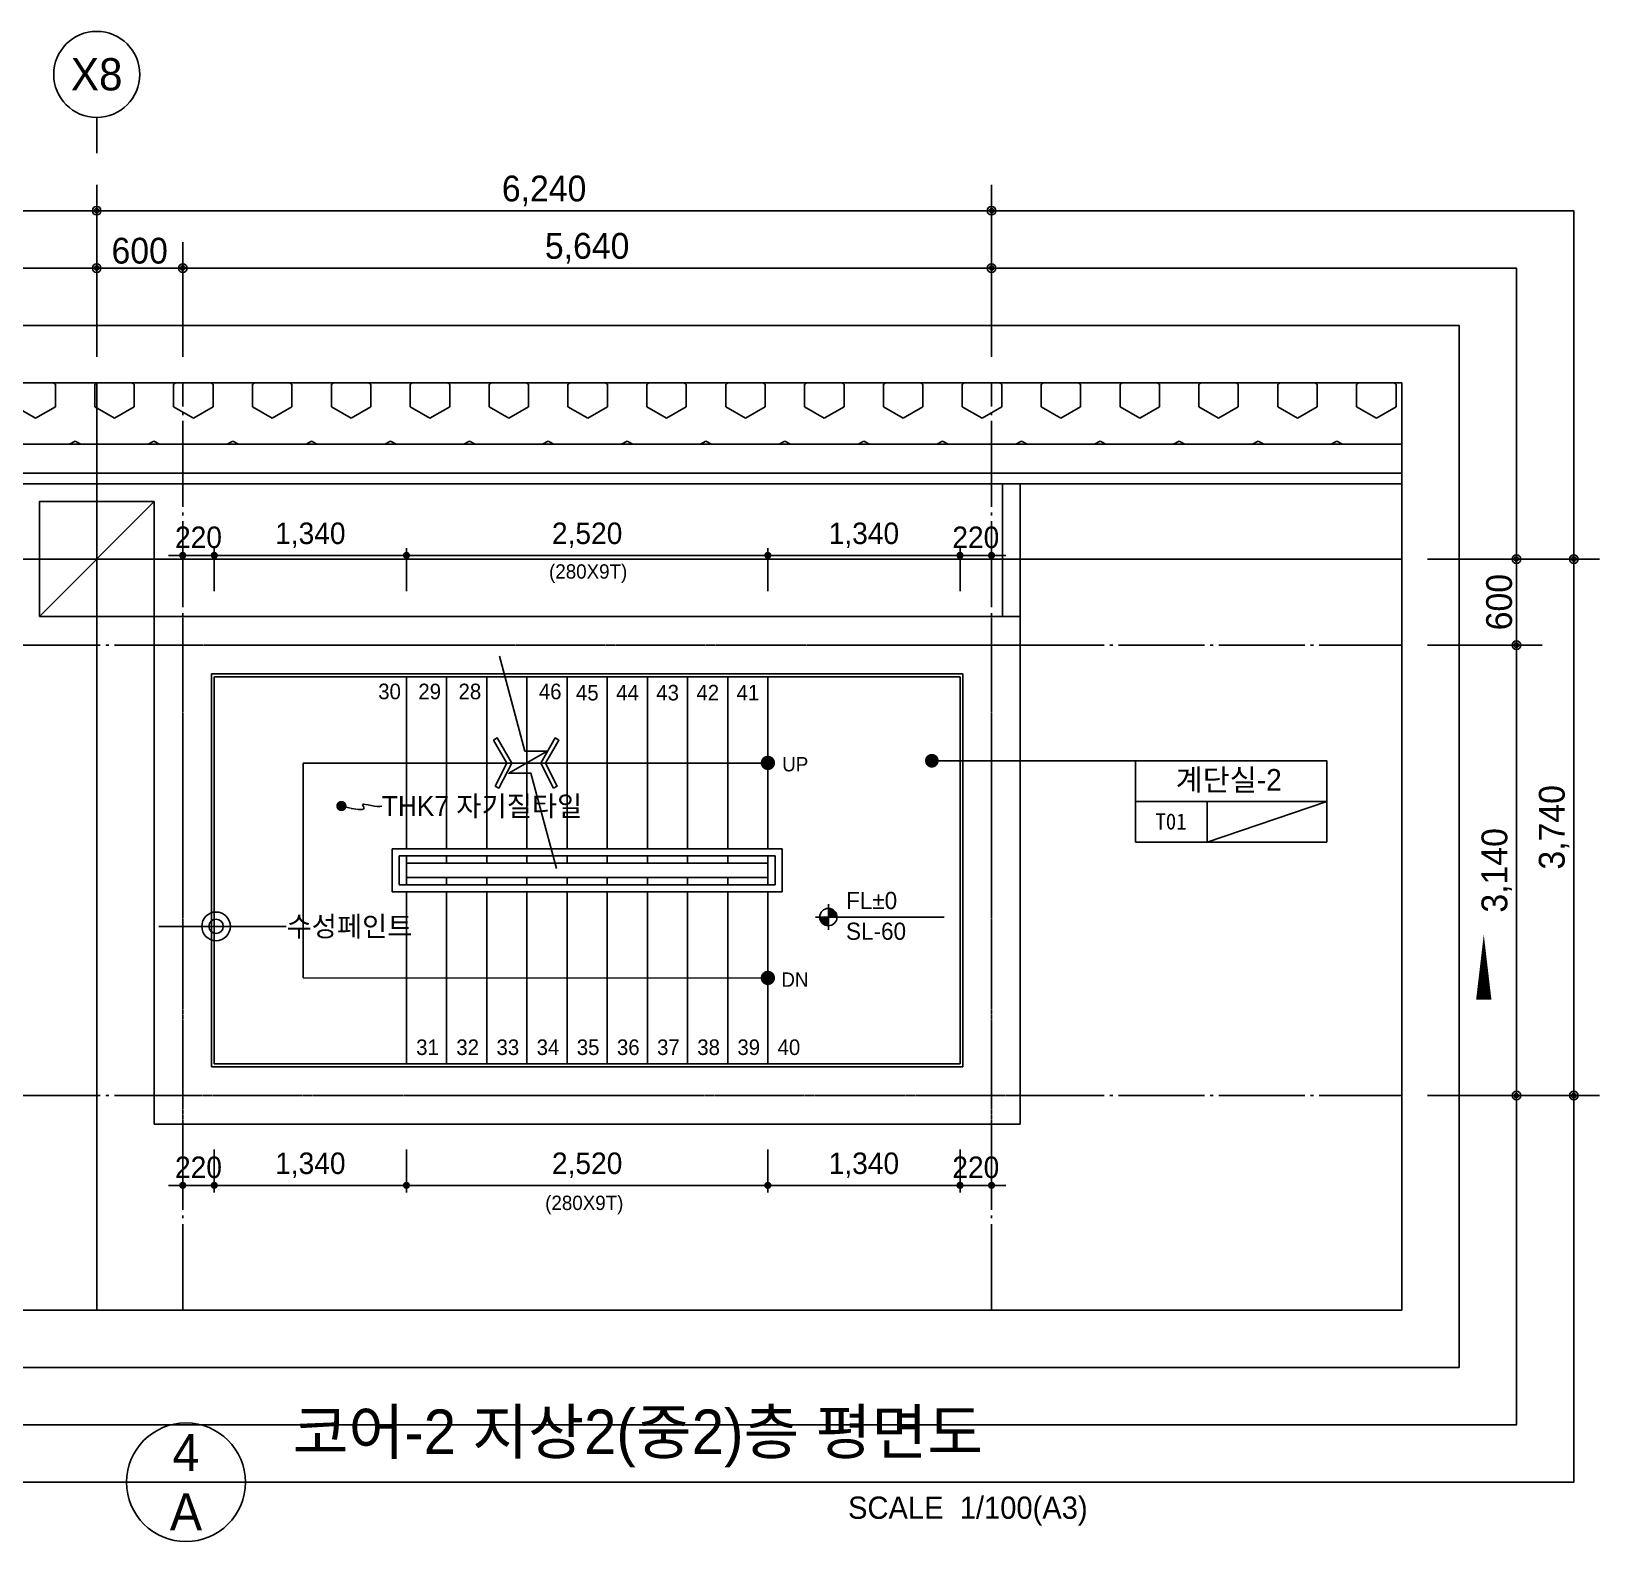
# Model space of a CAD drawing. Header units: millimetres. Extents: x 252711992 to 505989238, y 504776675 to 1009617600.
# Drawn here: x 252987874 to 252998809, y 504805853 to 504816382 of the extents above; entities that cross this region are included whole.
import ezdxf
from ezdxf.enums import TextEntityAlignment as Align
from ezdxf.xclip import XClip

# ---------------------------------------------------------------- set-up
doc = ezdxf.new("R2010")
doc.units = ezdxf.units.MM
doc.header["$XCLIPFRAME"] = 0
doc.linetypes.add('CEN', pattern=[35, 30, -2, 1, -2])
for name, color, linetype in [('$ZCDB_AUDIT_GENERATED_600D18', 7, 'Continuous'), ('0KD DIM', 7, 'Continuous'), ('4A.TEC CEN', 1, 'CEN'), ('4A.TEC CEN 보조1', 14, 'CEN'), ('4A.TEC ELE 4', 9, 'Continuous'), ('4A.TEC IND', 7, 'Continuous'), ('4A.TEC TEXT', 7, 'Continuous'), ('4A.TEC TEXT 1', 3, 'Continuous'), ('4A.TEC TEXT 2', 3, 'Continuous'), ('4A.TEC 기둥', 2, 'Continuous'), ('4A.TEC 마감선 2', 5, 'Continuous'), ('4A.TEC 벽체 1', 2, 'Continuous'), ('4A.TEC 벽체 3', 4, 'Continuous'), ('4A.TEC 심볼', 7, 'Continuous'), ('CEN', 1, 'CEN'), ('LEV', 7, 'Continuous'), ('ROM', 7, 'Continuous'), ('SYM', 1, 'Continuous'), ('TEXT', 7, 'Continuous'), ('㈜SE&C TEXT', 7, 'Continuous'), ('㈜SE&C 패턴 1', 8, 'Continuous')]:
    doc.layers.add(name, color=color, linetype=linetype)
doc.layers.add('DEFPOINT', color=135, linetype='Continuous', plot=False)
doc.styles.add('1', font='')
doc.styles.add('GHS', font='malgun.ttf')
doc.styles.add('나눔고딕', font='')
doc.styles.add('돋움', font='')
doc.styles.add('돋음체', font='')
doc.styles.add('울릉도L', font='')
doc.styles.get('1').set_extended_font_data('DotumChe')
doc.styles.get('나눔고딕').set_extended_font_data('Dotum')
doc.styles.get('돋움').set_extended_font_data('Dotum')
doc.styles.get('돋음체').set_extended_font_data('Dotum')
doc.styles.get('울릉도L').set_extended_font_data('Dotum')
doc.dimstyles.new('DIM_600(외부치수)', dxfattribs={"dimscale": 400, "dimtxt": 3.3, "dimasz": 1, "dimexe": 2, "dimexo": 2, "dimgap": 1, "dimtad": 1, "dimdec": 0, "dimdsep": 46, "dimlunit": 6, "dimtxsty": '나눔고딕', "dimblk1": 'DIMDOT', "dimblk2": 'DIMDOT', "dimsah": 1, "dimcen": 2.5, "dimdle": 1.5, "dimclrd": 8, "dimclre": 8, "dimclrt": 3, "dimadec": 0, "dimazin": 0, "dimtfac": 1, "dimtdec": 0, "dimtix": 1, "dimtmove": 2, "dimatfit": 3, "dimldrblk": 'DIMDOT', "dimfxl": 1, "dimtvp": 1, "dimtolj": 1, "dimtzin": 0, "dimarcsym": 0})
doc.dimstyles.new('DIM_80(외부치수)', dxfattribs={"dimscale": 40, "dimtxt": 3.3, "dimasz": 1, "dimexe": 2, "dimexo": 2, "dimgap": 1, "dimtad": 1, "dimdec": 0, "dimdsep": 46, "dimlunit": 6, "dimtxsty": '돋움', "dimblk1": 'DIMDOT', "dimblk2": 'DIMDOT', "dimsah": 1, "dimcen": 2.5, "dimdle": 1.5, "dimclrd": 1, "dimclre": 7, "dimclrt": 2, "dimadec": 0, "dimazin": 0, "dimtfac": 1, "dimtdec": 0, "dimtix": 1, "dimtmove": 2, "dimatfit": 3, "dimldrblk": 'DIMDOT', "dimfxl": 1, "dimtvp": 1, "dimtolj": 1, "dimtzin": 0, "dimarcsym": 0})
doc.dimstyles.new('KD DIM 1', dxfattribs={"dimscale": 50, "dimtxt": 3, "dimasz": 1, "dimexe": 1, "dimexo": 1, "dimgap": 1, "dimtad": 1, "dimdec": 0, "dimzin": 0, "dimdsep": 46, "dimlunit": 6, "dimtxsty": '돋음체', "dimblk": 'DOT', "dimcen": 3, "dimdle": 1, "dimclrd": 256, "dimclre": 256, "dimclrt": 3, "dimazin": 0, "dimtfac": 1, "dimtdec": 0, "dimtix": 1, "dimtmove": 2, "dimatfit": 3, "dimldrblk": 'OBLIQUE', "dimfxl": 1, "dimtvp": 0.8333, "dimtolj": 1, "dimtzin": 0, "dimarcsym": 0})

# ---------------------------------------------------------------- blocks, each defined once
blk = doc.blocks.new('DIMDOT')
at = {"color": 0}
blk.add_line((-2, 0), (2, 0), dxfattribs=at)
for radius in [0.5, 0.25]:
    blk.add_circle((0, 0), radius, dxfattribs=at)
blk = doc.blocks.new('*D219')
at = {"layer": '$ZCDB_AUDIT_GENERATED_600D18', "color": 8, "lineweight": -2, "transparency": 16777216}
for p, q in [((252988329, 504814112), (252988329, 504815312)), ((252994569, 504814112), (252994569, 504815312)), ((252988389, 504815132), (252994509, 504815132))]:
    blk.add_line(p, q, dxfattribs=at)
at = {"layer": 'Defpoints', "color": 0, "transparency": 16777216}
for p in [(252994569, 504815132), (252988329, 504813932), (252994569, 504813932, 0)]:
    blk.add_point(p, dxfattribs=at)
at = {"layer": '$ZCDB_AUDIT_GENERATED_600D18', "color": 8, "lineweight": -2, "transparency": 16777216, "xscale": 60, "yscale": 60, "zscale": 60, "rotation": 180}
blk.add_blockref('DIMDOT', (252988329, 504815132), dxfattribs=at)
at = {"layer": '$ZCDB_AUDIT_GENERATED_600D18', "color": 8, "lineweight": -2, "transparency": 16777216, "xscale": 60, "yscale": 60, "zscale": 60}
blk.add_blockref('DIMDOT', (252994569, 504815132), dxfattribs=at)
at = {"layer": '$ZCDB_AUDIT_GENERATED_600D18', "color": 3, "transparency": 16777216, "insert": (252991449, 504815270), "char_height": 180, "attachment_point": 5, "style": '나눔고딕'}
blk.add_mtext('\\A1;6,240', dxfattribs=at)
blk = doc.blocks.new('ccs122')
at = {"layer": '4A.TEC 심볼'}
blk.add_line((0, 8), (0, 3), dxfattribs=at)
blk.add_circle((0, 14), 6, dxfattribs=at)
at = {"layer": '4A.TEC TEXT 2', "color": 3, "style": 'GHS'}
blk.add_attdef('NO', text='', height=4.5, dxfattribs=at).set_placement((-0.01, 14.02), align=Align.MIDDLE_CENTER)
blk = doc.blocks.new('*D220')
at = {"layer": '$ZCDB_AUDIT_GENERATED_600D18', "color": 8, "lineweight": -2, "transparency": 16777216}
for p, q in [((252988329, 504814112, 0), (252988329, 504814912, 0)), ((252988929, 504814112, 0), (252988929, 504814912, 0)), ((252988869, 504814732, 0), (252988389, 504814732, 0))]:
    blk.add_line(p, q, dxfattribs=at)
at = {"layer": 'Defpoints', "color": 0, "transparency": 16777216}
for p in [(252988329, 504814732, 0), (252988329, 504813932, 5000), (252988929, 504813932, 0)]:
    blk.add_point(p, dxfattribs=at)
at = {"layer": '$ZCDB_AUDIT_GENERATED_600D18', "color": 8, "lineweight": -2, "transparency": 16777216, "xscale": 60, "yscale": 60, "zscale": 60, "rotation": 180}
blk.add_blockref('DIMDOT', (252988329, 504814732, 0), dxfattribs=at)
at = {"layer": '$ZCDB_AUDIT_GENERATED_600D18', "color": 8, "lineweight": -2, "transparency": 16777216, "xscale": 60, "yscale": 60, "zscale": 60}
blk.add_blockref('DIMDOT', (252988929, 504814732, 0), dxfattribs=at)
at = {"layer": '$ZCDB_AUDIT_GENERATED_600D18', "color": 3, "transparency": 16777216, "insert": (252988629, 504814852, 0), "char_height": 180, "attachment_point": 5, "style": '나눔고딕'}
blk.add_mtext('\\A1;600', dxfattribs=at)
blk = doc.blocks.new('*D218')
at = {"layer": '$ZCDB_AUDIT_GENERATED_600D18', "color": 8, "lineweight": -2, "transparency": 16777216}
for p, q in [((252988929, 504814112, 0), (252988929, 504814912, 0)), ((252994569, 504814112, 0), (252994569, 504814912, 0)), ((252988989, 504814732, 0), (252994509, 504814732, 0))]:
    blk.add_line(p, q, dxfattribs=at)
at = {"layer": 'Defpoints', "color": 0, "transparency": 16777216}
for p in [(252994569, 504814732, 0), (252988929, 504813932, 0), (252994569, 504813932, 47000)]:
    blk.add_point(p, dxfattribs=at)
at = {"layer": '$ZCDB_AUDIT_GENERATED_600D18', "color": 8, "lineweight": -2, "transparency": 16777216, "xscale": 60, "yscale": 60, "zscale": 60, "rotation": 180}
blk.add_blockref('DIMDOT', (252988929, 504814732, 0), dxfattribs=at)
at = {"layer": '$ZCDB_AUDIT_GENERATED_600D18', "color": 8, "lineweight": -2, "transparency": 16777216, "xscale": 60, "yscale": 60, "zscale": 60}
blk.add_blockref('DIMDOT', (252994569, 504814732, 0), dxfattribs=at)
at = {"layer": '$ZCDB_AUDIT_GENERATED_600D18', "color": 3, "transparency": 16777216, "insert": (252991749, 504814870, 0), "char_height": 180, "attachment_point": 5, "style": '나눔고딕'}
blk.add_mtext('\\A1;5,640', dxfattribs=at)
blk = doc.blocks.new('dwgFD3B')
at = {"layer": '4A.TEC CEN', "color": 250, "ltscale": 500}
blk.add_line((49194.51, -103936.83, -3333.33), (358000, -103936.83, -3333.33), dxfattribs=at)
at = {"layer": '4A.TEC CEN', "color": 250, "ltscale": 500, "elevation": -3333.33}
blk.add_lwpolyline([(241807.63, -39163.16), (241807.63, -267000)], dxfattribs=at)
blk = doc.blocks.new('c1')
at = {"layer": '4A.TEC 기둥'}
blk.add_lwpolyline([(1156776, -1012079), (1157576, -1012079), (1157576, -1011279), (1156776, -1011279)], close=True, dxfattribs=at)
at = {"layer": 'DEFPOINT'}
blk.add_line((1156776, -1012079), (1157576, -1011279), dxfattribs=at)
blk = doc.blocks.new('A$C6C9969DE')
at = {"layer": 'ROM', "color": 0, "linetype": 'Continuous'}
for p, q in [((0, 510), (2400, 510)), ((900, 0), (900, 510))]:
    blk.add_line(p, q, dxfattribs=at)
blk.add_lwpolyline([(0, 0), (2400, 0), (2400, 1020), (0, 1020)], close=True, dxfattribs=at)
blk = doc.blocks.new('A$C3A5201BD')
at = {"layer": 'LEV'}
h = blk.add_hatch(color=256, dxfattribs=at)
h.paths.add_polyline_path([(200, 200), (335, 200, 0.414214), (200, 335)])
h.paths.add_polyline_path([(200, 65), (200, 200), (65, 200, 0.414214)])
at = {"layer": 'LEV', "color": 7}
for p, q in [((200, 0), (200, 400)), ((0, 200), (2007, 200)), ((0, 200), (400, 200))]:
    blk.add_line(p, q, dxfattribs=at)
blk.add_circle((200, 200), 135, dxfattribs=at)
blk = doc.blocks.new('A$C12ed4f0f')
at = {"layer": 'CEN'}
blk.add_lwpolyline([(36, 118), (107, 101), (153, 94), (180, 93), (192, 98), (193, 105), (189, 114), (185, 122), (184, 128), (191, 130), (204, 129), (222, 126), (243, 122), (265, 118), (286, 115), (304, 114), (318, 118)], dxfattribs=at)
at = {"layer": '㈜SE&C TEXT', "color": 1, "const_width": 35.9}
blk.add_lwpolyline([(18, 118, -1), (54, 118, -1)], format="xyb", close=True, dxfattribs=at)
at = {"layer": '4A.TEC TEXT', "style": '돋움'}
blk.add_text('THK7 자기질타일', height=140, dxfattribs=at).set_placement((318, 118), align=Align.MIDDLE_LEFT)
blk = doc.blocks.new('_Dot')
at = {"color": 0, "linetype": 'ByBlock', "lineweight": -2}
blk.add_line((-0.5, 0), (-1, 0), dxfattribs=at)
at = {"color": 0, "linetype": 'ByBlock', "const_width": 0.5}
blk.add_lwpolyline([(-0.25, 0, 1), (0.25, 0, 1)], format="xyb", close=True, dxfattribs=at)
blk = doc.blocks.new('*D733')
at = {"layer": '0KD DIM', "lineweight": -2, "transparency": 16777216}
for p, q in [((252990489, 504812479), (252990489, 504812779)), ((252992959, 504812729), (252990539, 504812729)), ((252993009, 504812479), (252993009, 504812779))]:
    blk.add_line(p, q, dxfattribs=at)
at = {"layer": 'Defpoints', "color": 0, "transparency": 16777216}
for p in [(252990489, 504812729), (252990489, 504812429, 0), (252993009, 504812429)]:
    blk.add_point(p, dxfattribs=at)
at = {"layer": '0KD DIM', "lineweight": -2, "transparency": 16777216, "xscale": 50, "yscale": 50, "zscale": 50, "rotation": 180}
blk.add_blockref('_Dot', (252990489, 504812729), dxfattribs=at)
at = {"layer": '0KD DIM', "lineweight": -2, "transparency": 16777216, "xscale": 50, "yscale": 50, "zscale": 50}
blk.add_blockref('_Dot', (252993009, 504812729), dxfattribs=at)
at = {"layer": '0KD DIM', "color": 3, "transparency": 16777216, "insert": (252991749, 504812869), "char_height": 150, "attachment_point": 5, "style": '돋음체'}
blk.add_mtext('\\A1;2,520', dxfattribs=at)
blk = doc.blocks.new('_OBLIQUE')
at = {"color": 0, "linetype": 'ByBlock'}
blk.add_line((-0.5, -0.5), (0.5, 0.5), dxfattribs=at)
blk = doc.blocks.new('*D734')
at = {"layer": '0KD DIM', "lineweight": -2, "transparency": 16777216}
for p, q in [((252993009, 504812479), (252993009, 504812779)), ((252993059, 504812729), (252994299, 504812729)), ((252994349, 504812479), (252994349, 504812779))]:
    blk.add_line(p, q, dxfattribs=at)
at = {"layer": 'Defpoints', "color": 0, "transparency": 16777216}
for p in [(252994349, 504812729), (252993009, 504812429), (252994349, 504812429)]:
    blk.add_point(p, dxfattribs=at)
at = {"layer": '0KD DIM', "lineweight": -2, "transparency": 16777216, "xscale": 50, "yscale": 50, "zscale": 50, "rotation": 180}
blk.add_blockref('_Dot', (252993009, 504812729), dxfattribs=at)
at = {"layer": '0KD DIM', "lineweight": -2, "transparency": 16777216, "xscale": 50, "yscale": 50, "zscale": 50}
blk.add_blockref('_Dot', (252994349, 504812729), dxfattribs=at)
at = {"layer": '0KD DIM', "color": 3, "transparency": 16777216, "insert": (252993679, 504812869), "char_height": 150, "attachment_point": 5, "style": '돋음체'}
blk.add_mtext('\\A1;1,340', dxfattribs=at)
blk = doc.blocks.new('*D735')
at = {"layer": '0KD DIM', "lineweight": -2, "transparency": 16777216}
for p, q in [((252989149, 504812479), (252989149, 504812779)), ((252990439, 504812729), (252989199, 504812729)), ((252990489, 504812479), (252990489, 504812779))]:
    blk.add_line(p, q, dxfattribs=at)
at = {"layer": 'Defpoints', "color": 0, "transparency": 16777216}
for p in [(252989149, 504812729), (252989149, 504812429), (252990489, 504812429)]:
    blk.add_point(p, dxfattribs=at)
at = {"layer": '0KD DIM', "lineweight": -2, "transparency": 16777216, "xscale": 50, "yscale": 50, "zscale": 50, "rotation": 180}
blk.add_blockref('_Dot', (252989149, 504812729), dxfattribs=at)
at = {"layer": '0KD DIM', "lineweight": -2, "transparency": 16777216, "xscale": 50, "yscale": 50, "zscale": 50}
blk.add_blockref('_Dot', (252990489, 504812729), dxfattribs=at)
at = {"layer": '0KD DIM', "color": 3, "transparency": 16777216, "insert": (252989819, 504812869), "char_height": 150, "attachment_point": 5, "style": '돋음체'}
blk.add_mtext('\\A1;1,340', dxfattribs=at)
blk = doc.blocks.new('*D736')
at = {"layer": '0KD DIM', "lineweight": -2, "transparency": 16777216}
for p, q in [((252994299, 504812729), (252994249, 504812729)), ((252994349, 504812479), (252994349, 504812779)), ((252994569, 504812729), (252994349, 504812729)), ((252994569, 504812479), (252994569, 504812779)), ((252994619, 504812729), (252994669, 504812729))]:
    blk.add_line(p, q, dxfattribs=at)
at = {"layer": 'Defpoints', "color": 0, "transparency": 16777216}
for p in [(252994349, 504812729), (252994349, 504812429), (252994569, 504812429)]:
    blk.add_point(p, dxfattribs=at)
at = {"layer": '0KD DIM', "lineweight": -2, "transparency": 16777216, "xscale": 50, "yscale": 50, "zscale": 50}
blk.add_blockref('_Dot', (252994349, 504812729), dxfattribs=at)
at = {"layer": '0KD DIM', "lineweight": -2, "transparency": 16777216, "xscale": 50, "yscale": 50, "zscale": 50, "rotation": 180}
blk.add_blockref('_Dot', (252994569, 504812729), dxfattribs=at)
at = {"layer": '0KD DIM', "color": 3, "transparency": 16777216, "insert": (252994459, 504812854), "char_height": 150, "attachment_point": 5, "style": '돋음체'}
blk.add_mtext('\\A1;220', dxfattribs=at)
blk = doc.blocks.new('*D737')
at = {"layer": '0KD DIM', "lineweight": -2, "transparency": 16777216}
for p, q in [((252988879, 504812729), (252988829, 504812729)), ((252988929, 504812479), (252988929, 504812779)), ((252988929, 504812729), (252989149, 504812729)), ((252989149, 504812479), (252989149, 504812779)), ((252989199, 504812729), (252989249, 504812729))]:
    blk.add_line(p, q, dxfattribs=at)
at = {"layer": 'Defpoints', "color": 0, "transparency": 16777216}
for p in [(252989149, 504812729), (252988929, 504812429), (252989149, 504812429)]:
    blk.add_point(p, dxfattribs=at)
at = {"layer": '0KD DIM', "lineweight": -2, "transparency": 16777216, "xscale": 50, "yscale": 50, "zscale": 50}
blk.add_blockref('_Dot', (252988929, 504812729), dxfattribs=at)
at = {"layer": '0KD DIM', "lineweight": -2, "transparency": 16777216, "xscale": 50, "yscale": 50, "zscale": 50, "rotation": 180}
blk.add_blockref('_Dot', (252989149, 504812729), dxfattribs=at)
at = {"layer": '0KD DIM', "color": 3, "transparency": 16777216, "insert": (252989039, 504812854), "char_height": 150, "attachment_point": 5, "style": '돋음체'}
blk.add_mtext('\\A1;220', dxfattribs=at)
blk = doc.blocks.new('*D851')
at = {"layer": '$ZCDB_AUDIT_GENERATED_600D18', "color": 8, "lineweight": -2, "transparency": 16777216}
for p, q in [((252997609, 504812703), (252998409, 504812703)), ((252998229, 504812643), (252998229, 504812163)), ((252997609, 504812103), (252998409, 504812103))]:
    blk.add_line(p, q, dxfattribs=at)
at = {"layer": 'Defpoints', "color": 0, "transparency": 16777216}
for p in [(252997429, 504812703, 0), (252997429, 504812103, 0), (252998229, 504812103)]:
    blk.add_point(p, dxfattribs=at)
at = {"layer": '$ZCDB_AUDIT_GENERATED_600D18', "color": 8, "lineweight": -2, "transparency": 16777216, "xscale": 60, "yscale": 60, "zscale": 60}
for p, rotation in [((252998229, 504812703), 90), ((252998229, 504812103), 270)]:
    blk.add_blockref('DIMDOT', p, dxfattribs=dict(at, rotation=rotation))
at = {"layer": '$ZCDB_AUDIT_GENERATED_600D18', "color": 3, "transparency": 16777216, "insert": (252998109, 504812403), "char_height": 180, "attachment_point": 5, "rotation": 90, "style": '나눔고딕'}
blk.add_mtext('\\A1;600', dxfattribs=at)
blk = doc.blocks.new('*D852')
at = {"layer": '$ZCDB_AUDIT_GENERATED_600D18', "color": 8, "lineweight": -2, "transparency": 16777216}
for p, q in [((252997609, 504812103), (252998409, 504812103)), ((252998229, 504809023), (252998229, 504812043)), ((252997609, 504808963), (252998409, 504808963))]:
    blk.add_line(p, q, dxfattribs=at)
at = {"layer": 'Defpoints', "color": 0, "transparency": 16777216}
for p in [(252997429, 504812103, 0), (252998229, 504812103), (252997429, 504808963, 0)]:
    blk.add_point(p, dxfattribs=at)
at = {"layer": '$ZCDB_AUDIT_GENERATED_600D18', "color": 8, "lineweight": -2, "transparency": 16777216, "xscale": 60, "yscale": 60, "zscale": 60}
for p, rotation in [((252998229, 504812103), 90), ((252998229, 504808963), 270)]:
    blk.add_blockref('DIMDOT', p, dxfattribs=dict(at, rotation=rotation))
at = {"layer": '$ZCDB_AUDIT_GENERATED_600D18', "color": 3, "transparency": 16777216, "insert": (252998092, 504810533), "char_height": 180, "attachment_point": 5, "rotation": 90, "style": '나눔고딕'}
blk.add_mtext('\\A1;3,140', dxfattribs=at)
blk = doc.blocks.new('*D853')
at = {"layer": '$ZCDB_AUDIT_GENERATED_600D18', "color": 8, "lineweight": -2, "transparency": 16777216}
for p, q in [((252997609, 504812703), (252998809, 504812703)), ((252998629, 504812643), (252998629, 504809023)), ((252997609, 504808963), (252998809, 504808963))]:
    blk.add_line(p, q, dxfattribs=at)
at = {"layer": 'Defpoints', "color": 0, "transparency": 16777216}
for p in [(252997429, 504812703, 0), (252997429, 504808963, 0), (252998629, 504808963)]:
    blk.add_point(p, dxfattribs=at)
at = {"layer": '$ZCDB_AUDIT_GENERATED_600D18', "color": 8, "lineweight": -2, "transparency": 16777216, "xscale": 60, "yscale": 60, "zscale": 60}
for p, rotation in [((252998629, 504812703), 90), ((252998629, 504808963), 270)]:
    blk.add_blockref('DIMDOT', p, dxfattribs=dict(at, rotation=rotation))
at = {"layer": '$ZCDB_AUDIT_GENERATED_600D18', "color": 3, "transparency": 16777216, "insert": (252998492, 504810833), "char_height": 180, "attachment_point": 5, "rotation": 90, "style": '나눔고딕'}
blk.add_mtext('\\A1;3,740', dxfattribs=at)
blk = doc.blocks.new('*D1210')
at = {"layer": '0KD DIM', "lineweight": -2, "transparency": 16777216}
for p, q in [((252990489, 504808587), (252990489, 504808287)), ((252993009, 504808587), (252993009, 504808287)), ((252992959, 504808337), (252990539, 504808337))]:
    blk.add_line(p, q, dxfattribs=at)
at = {"layer": 'Defpoints', "color": 0, "transparency": 16777216}
for p in [(252990489, 504808637, 0), (252993009, 504808637, 5000), (252990489, 504808337)]:
    blk.add_point(p, dxfattribs=at)
at = {"layer": '0KD DIM', "lineweight": -2, "transparency": 16777216, "xscale": 50, "yscale": 50, "zscale": 50, "rotation": 180}
blk.add_blockref('_Dot', (252990489, 504808337), dxfattribs=at)
at = {"layer": '0KD DIM', "lineweight": -2, "transparency": 16777216, "xscale": 50, "yscale": 50, "zscale": 50}
blk.add_blockref('_Dot', (252993009, 504808337), dxfattribs=at)
at = {"layer": '0KD DIM', "color": 3, "transparency": 16777216, "insert": (252991749, 504808477), "char_height": 150, "attachment_point": 5, "style": '돋음체'}
blk.add_mtext('\\A1;2,520', dxfattribs=at)
blk = doc.blocks.new('*D1211')
at = {"layer": '0KD DIM', "lineweight": -2, "transparency": 16777216}
for p, q in [((252993009, 504808587), (252993009, 504808287)), ((252994349, 504808587), (252994349, 504808287)), ((252993059, 504808337), (252994299, 504808337))]:
    blk.add_line(p, q, dxfattribs=at)
at = {"layer": 'Defpoints', "color": 0, "transparency": 16777216}
for p in [(252993009, 504808637, 5000), (252994349, 504808637), (252994349, 504808337)]:
    blk.add_point(p, dxfattribs=at)
at = {"layer": '0KD DIM', "lineweight": -2, "transparency": 16777216, "xscale": 50, "yscale": 50, "zscale": 50, "rotation": 180}
blk.add_blockref('_Dot', (252993009, 504808337), dxfattribs=at)
at = {"layer": '0KD DIM', "lineweight": -2, "transparency": 16777216, "xscale": 50, "yscale": 50, "zscale": 50}
blk.add_blockref('_Dot', (252994349, 504808337), dxfattribs=at)
at = {"layer": '0KD DIM', "color": 3, "transparency": 16777216, "insert": (252993679, 504808477), "char_height": 150, "attachment_point": 5, "style": '돋음체'}
blk.add_mtext('\\A1;1,340', dxfattribs=at)
blk = doc.blocks.new('*D1212')
at = {"layer": '0KD DIM', "lineweight": -2, "transparency": 16777216}
for p, q in [((252989149, 504808587), (252989149, 504808287)), ((252990489, 504808587), (252990489, 504808287)), ((252990439, 504808337), (252989199, 504808337))]:
    blk.add_line(p, q, dxfattribs=at)
at = {"layer": 'Defpoints', "color": 0, "transparency": 16777216}
for p in [(252989149, 504808637), (252990489, 504808637), (252989149, 504808337)]:
    blk.add_point(p, dxfattribs=at)
at = {"layer": '0KD DIM', "lineweight": -2, "transparency": 16777216, "xscale": 50, "yscale": 50, "zscale": 50, "rotation": 180}
blk.add_blockref('_Dot', (252989149, 504808337), dxfattribs=at)
at = {"layer": '0KD DIM', "lineweight": -2, "transparency": 16777216, "xscale": 50, "yscale": 50, "zscale": 50}
blk.add_blockref('_Dot', (252990489, 504808337), dxfattribs=at)
at = {"layer": '0KD DIM', "color": 3, "transparency": 16777216, "insert": (252989819, 504808477), "char_height": 150, "attachment_point": 5, "style": '돋음체'}
blk.add_mtext('\\A1;1,340', dxfattribs=at)
blk = doc.blocks.new('*D1213')
at = {"layer": '0KD DIM', "lineweight": -2, "transparency": 16777216}
for p, q in [((252994349, 504808587), (252994349, 504808287)), ((252994569, 504808587), (252994569, 504808287)), ((252994299, 504808337), (252994249, 504808337)), ((252994569, 504808337), (252994349, 504808337)), ((252994619, 504808337), (252994669, 504808337))]:
    blk.add_line(p, q, dxfattribs=at)
at = {"layer": 'Defpoints', "color": 0, "transparency": 16777216}
for p in [(252994349, 504808637), (252994569, 504808637), (252994349, 504808337)]:
    blk.add_point(p, dxfattribs=at)
at = {"layer": '0KD DIM', "lineweight": -2, "transparency": 16777216, "xscale": 50, "yscale": 50, "zscale": 50}
blk.add_blockref('_Dot', (252994349, 504808337), dxfattribs=at)
at = {"layer": '0KD DIM', "lineweight": -2, "transparency": 16777216, "xscale": 50, "yscale": 50, "zscale": 50, "rotation": 180}
blk.add_blockref('_Dot', (252994569, 504808337), dxfattribs=at)
at = {"layer": '0KD DIM', "color": 3, "transparency": 16777216, "insert": (252994459, 504808462), "char_height": 150, "attachment_point": 5, "style": '돋음체'}
blk.add_mtext('\\A1;220', dxfattribs=at)
blk = doc.blocks.new('*D1214')
at = {"layer": '0KD DIM', "lineweight": -2, "transparency": 16777216}
for p, q in [((252988929, 504808587), (252988929, 504808287)), ((252989149, 504808587), (252989149, 504808287)), ((252988879, 504808337), (252988829, 504808337)), ((252988929, 504808337), (252989149, 504808337)), ((252989199, 504808337), (252989249, 504808337))]:
    blk.add_line(p, q, dxfattribs=at)
at = {"layer": 'Defpoints', "color": 0, "transparency": 16777216}
for p in [(252988929, 504808637), (252989149, 504808637), (252989149, 504808337)]:
    blk.add_point(p, dxfattribs=at)
at = {"layer": '0KD DIM', "lineweight": -2, "transparency": 16777216, "xscale": 50, "yscale": 50, "zscale": 50}
blk.add_blockref('_Dot', (252988929, 504808337), dxfattribs=at)
at = {"layer": '0KD DIM', "lineweight": -2, "transparency": 16777216, "xscale": 50, "yscale": 50, "zscale": 50, "rotation": 180}
blk.add_blockref('_Dot', (252989149, 504808337), dxfattribs=at)
at = {"layer": '0KD DIM', "color": 3, "transparency": 16777216, "insert": (252989039, 504808462), "char_height": 150, "attachment_point": 5, "style": '돋음체'}
blk.add_mtext('\\A1;220', dxfattribs=at)
blk = doc.blocks.new('A$C3bbbb777')
at = {"layer": '4A.TEC TEXT', "style": '돋움'}
blk.add_text('수성페인트', height=140, dxfattribs=at).set_placement((491, 110), align=Align.MIDDLE_LEFT)
at = {"layer": '㈜SE&C TEXT', "color": 1}
blk.add_leader([(0, 110, 0), (488, 110)], dimstyle='DIM_80(외부치수)', override={"dimasz": 5, "dimtad": 0}, dxfattribs=at)

msp = doc.modelspace()

# ---------------------------------------------------------------- hatches: boundary and pattern name
at = {"layer": '㈜SE&C 패턴 1'}
h = msp.add_hatch(dxfattribs=at)
h.set_pattern_fill('ANSI31', color=253, scale=50, angle=270, style=0)
h.set_pattern_definition([(270, (244733924.37, 507124687.6), (274.963066, 1e-11), [158.75, -317.5]), (30, (244733924.37, 507124687.6), (-137.481533, 238.125), [158.75, -317.5]), (330, (244733924.37, 507124528.84), (137.481533, 238.125), [158.75, -317.5])])
h.paths.add_polyline_path([(252997429.04, 504813503.18), (252997429.04, 504813932.16), (252985654.04, 504813932.16), (252985654.04, 504813503.18)])

# ---------------------------------------------------------------- linework, layer by layer
msp.add_line((252996073.03, 504810730.34), (252996906.36, 504811013.67))
at = {"elevation": -4999.55, "flags": 128}
for points in [[(252997429.04, 504813503.18), (252985654.04, 504813503.18)], [(252997429.04, 504813303.18), (252985654.04, 504813303.18)]]:
    msp.add_lwpolyline(points, dxfattribs=at)
at = {"layer": '4A.TEC CEN', "ltscale": 20}
for p, q in [((252988929.24, 504807467.16), (252988929.24, 504813932.16)), ((252994569.24, 504807467.16), (252994569.24, 504813932.16)), ((252985654.04, 504812103.18), (252997429.04, 504812103.18)), ((252985654.04, 504808963.18), (252997429.04, 504808963.18))]:
    msp.add_line(p, q, dxfattribs=at)
at = {"layer": '4A.TEC CEN 보조1'}
for p, q in [((252988929.24, 504808763.18, -4999.55), (252988929.24, 504812303.18, -4999.55)), ((252994569.24, 504808763.18, -4999.55), (252994569.24, 504812303.18, -4999.55)), ((252988729.24, 504812103.18, -4999.55), (252994769.24, 504812103.18, -4999.55)), ((252994769.24, 504808963.18, -4999.55), (252988729.24, 504808963.18, -4999.55))]:
    msp.add_line(p, q, dxfattribs=at)
at = {"layer": '4A.TEC ELE 4', "color": 8, "ltscale": 0.3}
for p, q in [((252990489.24, 504811883.18, -4999.55), (252990489.24, 504810683.18, -4999.55)), ((252990769.24, 504811883.18, -4999.55), (252990769.24, 504810683.18, -4999.55)), ((252991049.24, 504811883.18, -4999.55), (252991049.24, 504810683.18, -4999.55)), ((252991609.24, 504810683.18, -4999.55), (252991609.24, 504811883.18, -4999.55)), ((252991889.24, 504810683.18, -4999.55), (252991889.24, 504811883.18, -4999.55)), ((252992169.24, 504810683.18, -4999.55), (252992169.24, 504811883.18, -4999.55)), ((252992449.24, 504810683.18, -4999.55), (252992449.24, 504811883.18, -4999.55)), ((252992729.24, 504810683.18, -4999.55), (252992729.24, 504811883.18, -4999.55)), ((252993009.24, 504810683.18, -4999.55), (252993009.24, 504811883.18, -4999.55)), ((252990389.24, 504810683.18, -4999.55), (252990389.24, 504810383.18, -4999.55)), ((252990389.24, 504810683.18, -4999.55), (252993109.24, 504810683.18, -4999.55)), ((252993109.24, 504810683.18, -4999.55), (252993109.24, 504810383.18, -4999.55)), ((252990439.24, 504810633.18, -4999.55), (252990439.24, 504810433.18, -4999.55)), ((252990439.24, 504810633.18, -4999.55), (252993059.24, 504810633.18, -4999.55)), ((252990489.24, 504810633.18, -4999.55), (252990489.24, 504810583.18, -4999.55)), ((252990489.24, 504810633.18, -4999.55), (252990489.24, 504810483.18, -4999.55)), ((252990489.24, 504810583.18, -4999.55), (252993009.24, 504810583.18, -4999.55)), ((252990769.24, 504810633.18, -4999.55), (252990769.24, 504810583.18, -4999.55)), ((252991049.24, 504810633.18, -4999.55), (252991049.24, 504810583.18, -4999.55)), ((252992169.24, 504810583.18, -4999.55), (252992169.24, 504810633.18, -4999.55)), ((252992449.24, 504810583.18, -4999.55), (252992449.24, 504810633.18, -4999.55)), ((252992729.24, 504810583.18, -4999.55), (252992729.24, 504810633.18, -4999.55)), ((252993009.24, 504810633.18, -4999.55), (252993009.24, 504810483.18, -4999.55)), ((252993059.24, 504810633.18, -4999.55), (252993059.24, 504810433.18, -4999.55)), ((252990439.24, 504810433.18, -4999.55), (252993059.24, 504810433.18, -4999.55)), ((252990489.24, 504810483.18, -4999.55), (252993009.24, 504810483.18, -4999.55)), ((252990489.24, 504810483.18, -4999.55), (252990489.24, 504810433.18, -4999.55)), ((252990769.24, 504810483.18, -4999.55), (252990769.24, 504810433.18, -4999.55)), ((252991049.24, 504810483.18, -4999.55), (252991049.24, 504810433.18, -4999.55)), ((252992169.24, 504810483.18, -4999.55), (252992169.24, 504810433.18, -4999.55)), ((252992449.24, 504810483.18, -4999.55), (252992449.24, 504810433.18, -4999.55)), ((252992729.24, 504810483.18, -4999.55), (252992729.24, 504810433.18, -4999.55)), ((252993009.24, 504810483.18, -4999.55), (252993009.24, 504810433.18, -4999.55)), ((252990389.24, 504810383.18, -4999.55), (252993109.24, 504810383.18, -4999.55)), ((252990489.24, 504810383.18, -4999.55), (252990489.24, 504809183.18, -4999.55)), ((252990769.24, 504810383.18, -4999.55), (252990769.24, 504809183.18, -4999.55)), ((252991049.24, 504810383.18, -4999.55), (252991049.24, 504809183.18, -4999.55)), ((252991329.24, 504810383.18, -4999.55), (252991329.24, 504809183.18, -4999.55)), ((252991609.24, 504810383.18, -4999.55), (252991609.24, 504809183.18, -4999.55)), ((252991889.24, 504810383.18, -4999.55), (252991889.24, 504809183.18, -4999.55)), ((252992169.24, 504810383.18, -4999.55), (252992169.24, 504809183.18, -4999.55)), ((252992449.24, 504810383.18, -4999.55), (252992449.24, 504809183.18, -4999.55)), ((252992729.24, 504810383.18, -4999.55), (252992729.24, 504809183.18, -4999.55)), ((252993009.24, 504810383.18, -4999.55), (252993009.24, 504809183.18, -4999.55))]:
    msp.add_line(p, q, dxfattribs=at)
at = {"layer": '4A.TEC ELE 4', "color": 8}
for p, q in [((252991329.24, 504811883.18, -4999.55), (252991329.24, 504810683.18, -4999.55)), ((252991609.24, 504810583.18, -4999.55), (252991609.24, 504810633.18, -4999.55)), ((252991609.24, 504810483.18, -4999.55), (252991609.24, 504810433.18, -4999.55))]:
    msp.add_line(p, q, dxfattribs=at)
at = {"layer": '4A.TEC ELE 4', "color": 8, "ltscale": 0.02}
for p, q in [((252991329.24, 504810633.18, -4999.55), (252991329.24, 504810583.18, -4999.55)), ((252991329.24, 504810483.18, -4999.55), (252991329.24, 504810433.18, -4999.55))]:
    msp.add_line(p, q, dxfattribs=at)
at = {"layer": '4A.TEC ELE 4', "color": 8, "ltscale": 0.2}
for p, q in [((252991889.24, 504810583.18, -4999.55), (252991889.24, 504810633.18, -4999.55)), ((252991889.24, 504810483.18, -4999.55), (252991889.24, 504810433.18, -4999.55))]:
    msp.add_line(p, q, dxfattribs=at)
at = {"layer": '4A.TEC ELE 4', "color": 8, "ltscale": 0.3, "elevation": -4999.55}
msp.add_lwpolyline([(252991535.04, 504810546), (252991357.21, 504811209.67), (252991201.92, 504811209.67), (252991470.89, 504811364.96), (252991315.6, 504811364.96), (252991138.46, 504812026.06)], dxfattribs=at)
at = {"layer": '4A.TEC IND', "color": 8}
for p, q in [((252993009.24, 504811280.68, -4999.55), (252989769.24, 504811280.67, -4999.55)), ((252989769.24, 504809783.97, -4999.55), (252989769.24, 504811280.67, -4999.55)), ((252993019.24, 504809781.47, -4999.55), (252989769.24, 504809783.97, -4999.55))]:
    msp.add_line(p, q, dxfattribs=at)
at = {"layer": '4A.TEC IND', "color": 8, "elevation": -4999.55}
for points in [[(252991132.72, 504811106.06), (252991107.94, 504811120.37), (252991189.87, 504811280.67), (252991096.97, 504811441.58), (252991121.75, 504811455.89), (252991222.91, 504811280.67)], [(252991515.33, 504811106.06), (252991540.11, 504811120.37), (252991458.17, 504811280.68), (252991551.07, 504811441.58), (252991526.29, 504811455.89), (252991425.13, 504811280.68)]]:
    msp.add_lwpolyline(points, close=True, dxfattribs=at)
at = {"layer": '4A.TEC IND', "const_width": 50, "elevation": -4999.55}
for points in [[(252992984.24, 504811282.38, -1), (252993034.24, 504811282.38, -1)], [(252992984.24, 504809783.18, -1), (252993034.24, 504809783.18, -1)]]:
    msp.add_lwpolyline(points, format="xyb", close=True, dxfattribs=at)
at = {"layer": '4A.TEC 마감선 2'}
for p, q in [((252994349.24, 504811883.18, -4999.55), (252989149.24, 504811883.18, -4999.55)), ((252989149.24, 504811883.18, -4999.55), (252989149.24, 504809183.18, -4999.55)), ((252994349.24, 504809183.18, -4999.55), (252994349.24, 504811883.18, -4999.55)), ((252989149.24, 504809183.18, -4999.55), (252994349.24, 504809183.18, -4999.55))]:
    msp.add_line(p, q, dxfattribs=at)
at = {"layer": '4A.TEC 벽체 1'}
for p, q in [((252994769.24, 504812303.18, -4999.55), (252988729.24, 504812303.18, -4999.55)), ((252988729.24, 504812303.18, -4999.55), (252988729.24, 504808763.18, -4999.55)), ((252994769.24, 504808763.18, -4999.55), (252994769.24, 504812303.18, -4999.55)), ((252994369.24, 504811903.18, -4999.55), (252989129.24, 504811903.18, -4999.55)), ((252989129.24, 504811903.18, -4999.55), (252989129.24, 504809163.18, -4999.55)), ((252994369.24, 504809163.18, -4999.55), (252994369.24, 504811903.18, -4999.55)), ((252989129.24, 504809163.18, -4999.55), (252994369.24, 504809163.18, -4999.55)), ((252988729.24, 504808763.18, -4999.55), (252994769.24, 504808763.18, -4999.55))]:
    msp.add_line(p, q, dxfattribs=at)
at = {"layer": '4A.TEC 벽체 3'}
for p, q in [((252994644.24, 504812303.18, -4999.55), (252994644.24, 504813228.18, -4999.55)), ((252994769.24, 504812303.18, -4999.55), (252994769.24, 504813228.18, -4999.55))]:
    msp.add_line(p, q, dxfattribs=at)
at = {"layer": '4A.TEC 벽체 3', "elevation": -4999.55}
for points in [[(252997429.04, 504813303.18), (252985654.04, 504813303.18)], [(252997429.04, 504813228.18), (252985654.04, 504813228.18)]]:
    msp.add_lwpolyline(points, dxfattribs=at)
at = {"layer": '4A.TEC 심볼'}
msp.add_line((252988537.72, 504806267.16, 3333.33), (252995336.14, 504806267.16, 3333.33), dxfattribs=at)
msp.add_circle((252988951.72, 504806267.16, 3333.33), 414, dxfattribs=at)
at = {"layer": 'DEFPOINT', "elevation": 3333.33}
for points in [[(252984454.04, 504815132.16), (252998629.04, 504815132.16), (252998629.04, 504806267.16), (252984454.04, 504806267.16)], [(252984854.04, 504814732.16), (252998229.04, 504814732.16), (252998229.04, 504806667.16), (252984854.04, 504806667.16)], [(252985254.04, 504814332.16), (252997829.04, 504814332.16), (252997829.04, 504807067.16), (252985254.04, 504807067.16)], [(252985654.04, 504813932.16), (252997429.04, 504813932.16), (252997429.04, 504807467.16), (252985654.04, 504807467.16)]]:
    msp.add_lwpolyline(points, close=True, dxfattribs=at)
at = {"layer": 'SYM'}
msp.add_lwpolyline([(252998001.17, 504810084.99, 0, 106.74, 0), (252998001.17, 504809632.12, 0, 0, 0), (252996688.22, 504809632.12, 0, 0, 0)], format="xyseb", dxfattribs=at)
at = {"layer": 'TEXT'}
msp.add_line((252995573.03, 504811297.01), (252994152.54, 504811297.01), dxfattribs=at)
at = {"layer": 'TEXT', "const_width": 47.82}
msp.add_lwpolyline([(252994152.54, 504811320.92, -1), (252994152.54, 504811273.1, -1)], format="xyb", close=True, dxfattribs=at)

# ---------------------------------------------------------------- block references
ref = msp.add_blockref('dwgFD3B', (252746521.61, 504916640.01, -1666.22))
XClip(ref).set_block_clipping_path([(239132.4286797941, -109172.850899756), (250907.4286811948, -102707.850900948)])
for name, p in [('A$C12ed4f0f', (252989999.63, 504810863.66)), ('A$C3bbbb777', (252989161.73, 504810032.57))]:
    msp.add_blockref(name, p)
at = {"layer": '4A.TEC 기둥'}
msp.add_blockref('c1', (251831153.57, 505824382.51, -4999.55), dxfattribs=at)
at = {"layer": '4A.TEC 심볼'}
ref = msp.add_blockref('ccs122', (252988329.24, 504815382.16, -4999.55), dxfattribs=dict(at, xscale=49.99999977496833, yscale=49.99999977496833, zscale=49.99999977496833))
ref.add_attrib('NO', 'X8', dxfattribs={"layer": '0', "color": 3, "height": 225, "style": '울릉도L'}).set_placement((252988328.93, 504816083.06, -4999.55), align=Align.MIDDLE_CENTER)
at = {"layer": 'LEV', "xscale": 0.4469841265468151, "yscale": 0.4469841265468151, "zscale": 0.4469841265468151}
msp.add_blockref('A$C3A5201BD', (252993341.85, 504810117.62), dxfattribs=at)
at = {"layer": 'TEXT', "xscale": 0.5555555568112274, "yscale": 0.5555555568112274, "zscale": 0.5555555568112274}
msp.add_blockref('A$C6C9969DE', (252995573.03, 504810730.34), dxfattribs=at)

# ---------------------------------------------------------------- texts
at = {"layer": '0KD DIM', "color": 3, "style": '돋음체'}
for p in [(252991756.11, 504812616.7, -4999.55), (252991729.15, 504808215.01, -9999.1)]:
    msp.add_text('(280X9T)', height=100, dxfattribs=at).set_placement(p, align=Align.MIDDLE_CENTER)
at = {"layer": '4A.TEC TEXT 1', "style": '돋음체'}
for s, p in [('UP', (252993109.26, 504811273.06)), ('DN', (252993103.3, 504809771.34))]:
    msp.add_text(s, height=100, dxfattribs=at).set_placement(p, align=Align.MIDDLE_LEFT)
at = {"layer": '4A.TEC TEXT 2', "color": 3, "style": '나눔고딕'}
msp.add_text('코어-2 지상2(중2)층 평면도', height=310.5, dxfattribs=at).set_placement((252989694.61, 504806370.66, 3333.33), align=Align.BOTTOM_LEFT)
for s, p in [('4', (252988951.72, 504806474.16, 3333.33)), ('A', (252988951.72, 504806060.16, 3333.33))]:
    msp.add_text(s, height=258.75, dxfattribs=at).set_placement(p, align=Align.MIDDLE)
msp.add_text('SCALE  1/100(A3)', height=155.25, dxfattribs=at).set_placement((252995238.94, 504805965.52, 3333.33), align=Align.BOTTOM_RIGHT)
at = {"layer": 'LEV', "style": '돋움'}
for s, p in [('FL%%P0', (252993553.98, 504810262.92)), ('SL-60', (252993553.98, 504810048.71))]:
    msp.add_text(s, height=120, dxfattribs=at).set_placement(p)
at = {"layer": 'TEXT', "style": '나눔고딕'}
for s, p in [('30', (252990450.27, 504811693.23, -4999.55)), ('29', (252990730.27, 504811693.23, -4999.55)), ('28', (252991010.27, 504811693.23, -4999.55)), ('46', (252991570.27, 504811693.23, -4999.55)), ('45', (252991829.15, 504811685.09, -4999.55)), ('44', (252992109.15, 504811685.09, -4999.55)), ('43', (252992389.15, 504811685.09, -4999.55)), ('42', (252992669.15, 504811685.09, -4999.55)), ('41', (252992949.15, 504811685.09, -4999.55)), ('31', (252990714.98, 504809213.15, -4999.55)), ('32', (252990994.98, 504809213.15, -4999.55)), ('33', (252991274.98, 504809213.15, -4999.55)), ('34', (252991554.98, 504809213.15, -4999.55)), ('35', (252991834.98, 504809213.15, -4999.55)), ('36', (252992114.98, 504809213.15, -4999.55)), ('37', (252992394.98, 504809213.15, -4999.55)), ('38', (252992674.98, 504809213.15, -4999.55)), ('39', (252992954.98, 504809213.15, -4999.55)), ('40', (252993234.98, 504809213.15, -4999.55))]:
    msp.add_text(s, height=108.675, dxfattribs=at).set_placement(p, align=Align.BOTTOM_RIGHT)
at = {"layer": 'TEXT'}
for s, height, style, p in [('계단실-2', 150, '돋움', (252996222.93, 504811164.5)), ('T01', 112.5, '1', (252995820.17, 504810874.03))]:
    msp.add_text(s, height=height, dxfattribs=dict(at, style=style)).set_placement(p, align=Align.MIDDLE_CENTER)

# ---------------------------------------------------------------- dimensions: what is measured, and where the dimension line sits
at = {"layer": '$ZCDB_AUDIT_GENERATED_600D18'}
for base, p1, p2, picture, middle in [((252994569.24, 504815132.16), (252988329.24, 504813932.16), (252994569.24, 504813932.16, 0), '*D219', (252991449.24, 504815269.62)), ((252994569.24, 504814732.16, 0), (252988929.24, 504813932.16, 0), (252994569.24, 504813932.16, 47000), '*D218', (252991749.24, 504814869.62, 0))]:
    dim = msp.add_linear_dim(base=base, p1=p1, p2=p2, dimstyle='DIM_600(외부치수)', override={"dimscale": 300, "dimtxt": 0.6, "dimasz": 0.2, "dimexe": 0.6, "dimexo": 0.6, "dimgap": 0.1, "dimdec": 1, "dimblk1": 'DIMDOT', "dimblk2": 'DIMDOT', "dimdle": 0.5}, dxfattribs=at)
    dim.commit()
    dim.dimension.update_dxf_attribs({"geometry": picture, "text_midpoint": middle})
for base, p1, p2, angle, picture, middle in [((252988329.24, 504814732.16, 0), (252988929.24, 504813932.16, 0), (252988329.24, 504813932.16, 4999.99), 180, '*D220', (252988629.24, 504814852.28, 0)), ((252998229.04, 504812103.18, -4999.55), (252997429.04, 504812703.18, -4999.55), (252997429.04, 504812103.18, -4999.55), 270, '*D851', (252998108.92, 504812403.18, -4999.55)), ((252998629.04, 504808963.18, -4999.55), (252997429.04, 504812703.18, -4999.55), (252997429.04, 504808963.18, -4999.55), 270, '*D853', (252998491.58, 504810833.18, -4999.55)), ((252998229.04, 504812103.18, -4999.55), (252997429.04, 504808963.18, -4999.55), (252997429.04, 504812103.18, -4999.55), 90, '*D852', (252998091.58, 504810533.18, -4999.55))]:
    dim = msp.add_linear_dim(base=base, p1=p1, p2=p2, angle=angle, dimstyle='DIM_600(외부치수)', override={"dimscale": 300, "dimtxt": 0.6, "dimasz": 0.2, "dimexe": 0.6, "dimexo": 0.6, "dimgap": 0.1, "dimdec": 1, "dimblk1": 'DIMDOT', "dimblk2": 'DIMDOT', "dimdle": 0.5}, dxfattribs=at)
    dim.commit()
    dim.dimension.update_dxf_attribs({"geometry": picture, "text_midpoint": middle})
at = {"layer": '0KD DIM'}
for base, p1, p2, picture, middle in [((252989149.24, 504812729.18, -4999.55), (252988929.24, 504812429.18, -4999.55), (252989149.24, 504812429.18, -4999.55), '*D737', (252989039.24, 504812854.28, -4999.55)), ((252994349.24, 504812729.18, -4999.55), (252993009.24, 504812429.18, -4999.55), (252994349.24, 504812429.18, -4999.55), '*D734', (252993679.24, 504812868.73, -4999.55)), ((252989149.24, 504808337.18, -9999.1), (252988929.24, 504808637.18, -9999.1), (252989149.24, 504808637.18, -9999.1), '*D1214', (252989039.24, 504808462.28, -9999.1)), ((252994349.24, 504808337.18, -9999.1), (252993009.24, 504808637.18, -4999.55), (252994349.24, 504808637.18, -9999.1), '*D1211', (252993679.24, 504808476.73, -9999.1))]:
    dim = msp.add_linear_dim(base=base, p1=p1, p2=p2, dimstyle='KD DIM 1', dxfattribs=at)
    dim.commit()
    dim.dimension.update_dxf_attribs({"geometry": picture, "text_midpoint": middle})
for base, p1, p2, picture, middle in [((252989149.24, 504812729.18, -4999.55), (252990489.24, 504812429.18, -4999.55), (252989149.24, 504812429.18, -4999.55), '*D735', (252989819.24, 504812868.73, -4999.55)), ((252990489.24, 504812729.18, -4999.55), (252993009.24, 504812429.18, -4999.55), (252990489.24, 504812429.18, -4999.55), '*D733', (252991749.24, 504812868.73, -4999.55)), ((252994349.24, 504812729.18, -4999.55), (252994569.24, 504812429.18, -4999.55), (252994349.24, 504812429.18, -4999.55), '*D736', (252994459.24, 504812854.28, -4999.55)), ((252989149.24, 504808337.18, -9999.1), (252990489.24, 504808637.18, -9999.1), (252989149.24, 504808637.18, -9999.1), '*D1212', (252989819.24, 504808476.73, -9999.1)), ((252990489.24, 504808337.18, -9999.1), (252993009.24, 504808637.18, -4999.55), (252990489.24, 504808637.18, -9999.1), '*D1210', (252991749.24, 504808476.73, -9999.1)), ((252994349.24, 504808337.18, -9999.1), (252994569.24, 504808637.18, -9999.1), (252994349.24, 504808637.18, -9999.1), '*D1213', (252994459.24, 504808462.28, -9999.1))]:
    dim = msp.add_linear_dim(base=base, p1=p1, p2=p2, angle=180, dimstyle='KD DIM 1', dxfattribs=at)
    dim.commit()
    dim.dimension.update_dxf_attribs({"geometry": picture, "text_midpoint": middle})

doc.saveas('drawing.dxf')
